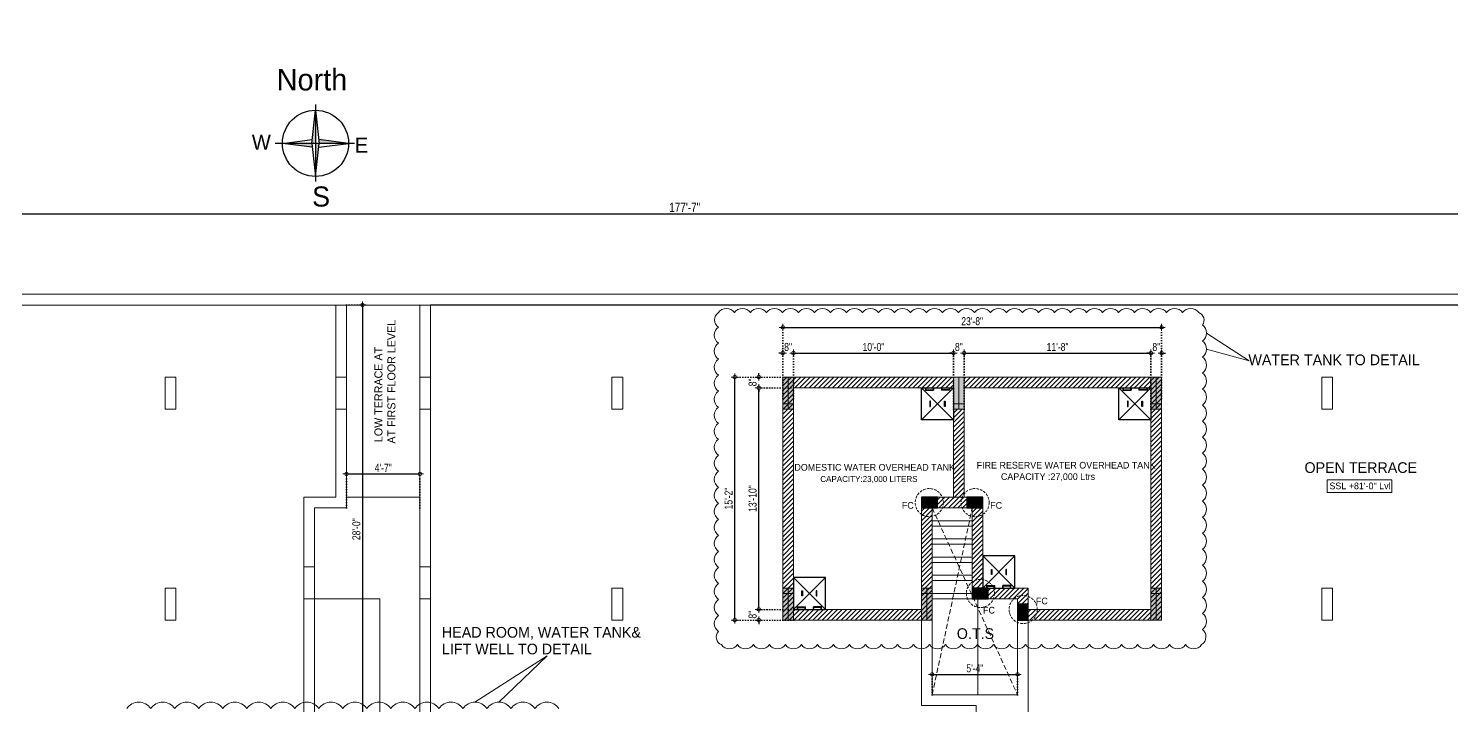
# Model space of a CAD drawing. Header units: inches. Extents: x 13 to 21264, y -72369 to -55.
# Drawn here: x 9840 to 10907, y -71646 to -71139 of the extents above; entities that cross this region are included whole.
import ezdxf

# ---------------------------------------------------------------- set-up
doc = ezdxf.new("R2010")
doc.units = ezdxf.units.IN
doc.header["$LTSCALE"] = 15
doc.header["$MEASUREMENT"] = 0
doc.header["$PDMODE"] = 34
doc.linetypes.add('DOT2', pattern=[0.125, 0, -0.125])
doc.linetypes.add('HIDDEN', pattern=[0.375, 0.25, -0.125])
doc.layers.get('0').update_dxf_attribs({"linetype": 'CONTINUOUS', "lineweight": 13})
doc.layers.get('DEFPOINTS').update_dxf_attribs({"linetype": 'CONTINUOUS', "lineweight": 13})
for name, color, linetype in [('1', 8, 'CONTINUOUS'), ('2', 36, 'CONTINUOUS'), ('3', 30, 'CONTINUOUS'), ('A--ANOTTBLK', 13, 'CONTINUOUS'), ('JAGAN', 81, 'CONTINUOUS'), ('TITLE', 30, 'CONTINUOUS')]:
    doc.layers.add(name, color=color, linetype=linetype)
for name, color, linetype, lineweight in [('AR-COL-TYP', 2, 'CONTINUOUS', 13), ('INNER DIM', 30, 'CONTINUOUS', 13), ('parapet wall', 4, 'CONTINUOUS', 13), ('TEXT', 4, 'CONTINUOUS', 13), ('TYPICAL COL ELEVATION', 8, 'CONTINUOUS', 40)]:
    doc.layers.add(name, color=color, linetype=linetype, lineweight=lineweight)
doc.layers.add('AR-WALL HATCH', color=7, linetype='CONTINUOUS', lineweight=9, true_color=0xfa0000)
doc.layers.add('REVISION - 2', color=7, linetype='CONTINUOUS', lineweight=13, true_color=0x1a6600)
doc.layers.add('FC COLUMN', color=7, linetype='CONTINUOUS', true_color=0xeb0000)
doc.layers.add('LEVLE TEXT', color=7, linetype='CONTINUOUS', true_color=0x0066cc)
doc.styles.add('rob', font='')
doc.styles.add('ROMANTICITALIC', font='romi____.pfb')
doc.styles.add('RS', font='', dxfattribs={"width": 0.8})
doc.styles.get('rob').set_extended_font_data('Century Gothic')
doc.styles.get('RS').set_extended_font_data('Century Gothic')
doc.dimstyles.new('SECTION DIM', dxfattribs={"dimscale": 0.6, "dimtxt": 9, "dimasz": 2, "dimexe": 0, "dimexo": 0, "dimgap": 1, "dimtad": 1, "dimzin": 3, "dimdsep": 46, "dimlunit": 4, "dimtxsty": 'RS', "dimblk1": 'CUT', "dimblk2": 'CUT', "dimsah": 1, "dimcen": 0, "dimclrd": 251, "dimclre": 21, "dimclrt": 4, "dimadec": 0, "dimazin": 0, "dimtfac": 1, "dimtix": 1, "dimtofl": 0, "dimtmove": 2, "dimatfit": 3, "dimfxl": 0, "dimtolj": 1, "dimtzin": 3, "dimarcsym": 0})
pattern_1 = [(45, (-12204.1135, -67082.0364), (-1.76776695, 1.76776695), [])]

# ---------------------------------------------------------------- blocks, each defined once
blk = doc.blocks.new('CUT')
at = {"layer": 'INNER DIM', "color": 8}
blk.add_line((-1.8, 0), (1.8, 0), dxfattribs=at)
at = {"layer": 'INNER DIM', "color": 9}
blk.add_line((0, 1.8), (0, -1.8), dxfattribs=at)
blk.add_circle((0, 0), 0.9, dxfattribs=at)
blk = doc.blocks.new('*D687')
at = {"layer": 'DEFPOINTS', "color": 0, "transparency": 16777216}
for p in [(10078.5, -71345.6, 0), (10078.5, -71681.6, 0), (10090.5, -71681.6)]:
    blk.add_point(p, dxfattribs=at)
at = {"layer": 'INNER DIM', "color": 21, "linetype": 'DOT2', "lineweight": -2, "transparency": 16777216}
for p, q in [((10078.5, -71345.6), (10090.5, -71345.6)), ((10078.5, -71681.6), (10090.5, -71681.6))]:
    blk.add_line(p, q, dxfattribs=at)
at = {"layer": 'INNER DIM', "color": 251, "lineweight": -2, "transparency": 16777216}
blk.add_line((10090.5, -71347.1), (10090.5, -71680.1), dxfattribs=at)
at = {"layer": 'INNER DIM', "color": 251, "lineweight": -2, "transparency": 16777216, "xscale": 1.5, "yscale": 1.5, "zscale": 1.5}
for p, rotation in [((10090.5, -71345.6), 90), ((10090.5, -71681.6), 270)]:
    blk.add_blockref('CUT', p, dxfattribs=dict(at, rotation=rotation))
at = {"layer": 'INNER DIM', "color": 7, "lineweight": 0, "transparency": 16777216, "insert": (10085.9, -71513.6), "char_height": 6, "attachment_point": 5, "rotation": 90, "style": 'RS'}
blk.add_mtext('\\A1;28\'-0"', dxfattribs=at)
blk = doc.blocks.new('*D610')
at = {"layer": 'DEFPOINTS', "color": 0, "transparency": 16777216}
for p in [(10581.5, -71622.3), (10517.5, -71637.6, 0), (10581.5, -71637.6, 0)]:
    blk.add_point(p, dxfattribs=at)
at = {"layer": 'INNER DIM', "color": 21, "linetype": 'DOT2', "lineweight": -2, "transparency": 16777216}
for p, q in [((10517.5, -71637.6), (10517.5, -71622.3)), ((10581.5, -71637.6), (10581.5, -71622.3))]:
    blk.add_line(p, q, dxfattribs=at)
at = {"layer": 'INNER DIM', "color": 251, "lineweight": -2, "transparency": 16777216}
blk.add_line((10519, -71622.3), (10580, -71622.3), dxfattribs=at)
at = {"layer": 'INNER DIM', "color": 251, "lineweight": -2, "transparency": 16777216, "xscale": 1.5, "yscale": 1.5, "zscale": 1.5, "rotation": 180}
blk.add_blockref('CUT', (10517.5, -71622.3), dxfattribs=at)
at = {"layer": 'INNER DIM', "color": 251, "lineweight": -2, "transparency": 16777216, "xscale": 1.5, "yscale": 1.5, "zscale": 1.5}
blk.add_blockref('CUT', (10581.5, -71622.3), dxfattribs=at)
at = {"layer": 'INNER DIM', "color": 7, "lineweight": 0, "transparency": 16777216, "insert": (10549.5, -71617.8), "char_height": 6, "attachment_point": 5, "style": 'RS'}
blk.add_mtext('\\A1;5\'-4"', dxfattribs=at)
blk = doc.blocks.new('*D627')
at = {"layer": 'DEFPOINTS', "color": 0, "transparency": 16777216}
for p in [(10133.5, -71472.2), (10078.5, -71497.6, 0), (10133.5, -71497.6, 0)]:
    blk.add_point(p, dxfattribs=at)
at = {"layer": 'INNER DIM', "color": 21, "linetype": 'DOT2', "lineweight": -2, "transparency": 16777216}
for p, q in [((10078.5, -71497.6), (10078.5, -71472.2)), ((10133.5, -71497.6), (10133.5, -71472.2))]:
    blk.add_line(p, q, dxfattribs=at)
at = {"layer": 'INNER DIM', "color": 251, "lineweight": -2, "transparency": 16777216}
blk.add_line((10080, -71472.2), (10132, -71472.2), dxfattribs=at)
at = {"layer": 'INNER DIM', "color": 251, "lineweight": -2, "transparency": 16777216, "xscale": 1.5, "yscale": 1.5, "zscale": 1.5, "rotation": 180}
blk.add_blockref('CUT', (10078.5, -71472.2), dxfattribs=at)
at = {"layer": 'INNER DIM', "color": 251, "lineweight": -2, "transparency": 16777216, "xscale": 1.5, "yscale": 1.5, "zscale": 1.5}
blk.add_blockref('CUT', (10133.5, -71472.2), dxfattribs=at)
at = {"layer": 'INNER DIM', "color": 7, "lineweight": 0, "transparency": 16777216, "insert": (10106, -71467.6), "char_height": 6, "attachment_point": 5, "style": 'RS'}
blk.add_mtext('\\A1;4\'-7"', dxfattribs=at)
blk = doc.blocks.new('*D629')
at = {"layer": 'DEFPOINTS', "color": 0, "transparency": 16777216}
for p in [(9266.5, -71277.6), (11397.5, -71337.6, 0), (9266.5, -71345.6, 0)]:
    blk.add_point(p, dxfattribs=at)
at = {"layer": 'INNER DIM', "color": 8, "linetype": 'DOT2', "lineweight": -2, "transparency": 16777216}
for p, q in [((9266.5, -71345.6), (9266.5, -71277.6)), ((11397.5, -71337.6), (11397.5, -71277.6))]:
    blk.add_line(p, q, dxfattribs=at)
at = {"layer": 'INNER DIM', "color": 251, "lineweight": -2, "transparency": 16777216}
blk.add_line((11396, -71277.6), (9268, -71277.6), dxfattribs=at)
at = {"layer": 'INNER DIM', "color": 251, "lineweight": -2, "transparency": 16777216, "xscale": 1.5, "yscale": 1.5, "zscale": 1.5, "rotation": 180}
blk.add_blockref('CUT', (9266.5, -71277.6), dxfattribs=at)
at = {"layer": 'INNER DIM', "color": 251, "lineweight": -2, "transparency": 16777216, "xscale": 1.5, "yscale": 1.5, "zscale": 1.5}
blk.add_blockref('CUT', (11397.5, -71277.6), dxfattribs=at)
at = {"layer": 'INNER DIM', "color": 7, "lineweight": 0, "transparency": 16777216, "insert": (10332, -71272.5), "char_height": 7, "attachment_point": 5, "style": 'RS'}
blk.add_mtext('\\A1;177\'-7"', dxfattribs=at)
blk = doc.blocks.new('ty col')
at = {"layer": 'AR-COL-TYP'}
h = blk.add_hatch(color=250, dxfattribs=at)
h.dxf.hatch_style = 1
h.paths.add_polyline_path([(-4, -20), (4, -20), (4, 4), (-4, 4)])
at = {"layer": 'AR-COL-TYP', "color": 5}
for p, q in [((0, 4, 0), (0, -20, 0)), ((-4, -16, 0), (4, -16, 0))]:
    blk.add_line(p, q, dxfattribs=at)
at = {"layer": 'AR-COL-TYP', "elevation": 0}
blk.add_lwpolyline([(-4, -20), (4, -20), (4, 4), (-4, 4)], close=True, dxfattribs=at)
blk = doc.blocks.new('A$C0E667C13')
at = {"layer": 'FC COLUMN'}
h = blk.add_hatch(color=256, dxfattribs=at)
h.dxf.hatch_style = 1
h.paths.add_polyline_path([(0, 0), (8, 0), (8, 12), (0, 12)])
at = {"layer": 'FC COLUMN', "color": 8, "elevation": 0}
blk.add_lwpolyline([(0, 0), (8, 0), (8, 12), (0, 12)], close=True, dxfattribs=at)
blk = doc.blocks.new('A$C4099118D')
at = {"color": 8}
for points in [[(600, 600), (0, 0)], [(600, 0), (0, 600)]]:
    blk.add_lwpolyline(points, dxfattribs=at)
at = {"layer": '2'}
blk.add_lwpolyline([(0, 600), (600, 600), (600, 0), (0, 0), (0, 600)], dxfattribs=at)
at = {"layer": 'JAGAN', "color": 8}
for p, q in [((73, 600), (73, 555)), ((82, 600), (82, 564)), ((218, 600), (218, 564)), ((227, 600), (227, 555)), ((373, 600), (373, 555)), ((382, 600), (382, 564)), ((518, 600), (518, 564)), ((527, 600), (527, 555))]:
    blk.add_line(p, q, dxfattribs=at)
at = {"layer": 'JAGAN', "color": 8, "ltscale": 900}
for p, q in [((73, 555), (227, 555)), ((82, 564), (218, 564)), ((527, 555), (373, 555)), ((518, 564), (382, 564))]:
    blk.add_line(p, q, dxfattribs=at)
at = {"layer": 'JAGAN', "color": 8}
for points in [[(171, 251), (171, 349), (159, 349), (159, 251)], [(429, 251), (429, 349), (441, 349), (441, 251)]]:
    blk.add_lwpolyline(points, close=True, dxfattribs=at)
blk = doc.blocks.new('*D585')
at = {"layer": 'DEFPOINTS', "color": 0, "transparency": 16777216}
for p in [(10387.5, -71407.6), (10405.5, -71407.6, 0), (10405.5, -71573.6, 0)]:
    blk.add_point(p, dxfattribs=at)
at = {"layer": 'INNER DIM', "color": 21, "linetype": 'DOT2', "lineweight": -2, "transparency": 16777216}
for p, q in [((10405.5, -71407.6), (10387.5, -71407.6)), ((10405.5, -71573.6), (10387.5, -71573.6))]:
    blk.add_line(p, q, dxfattribs=at)
at = {"layer": 'INNER DIM', "color": 251, "lineweight": -2, "transparency": 16777216}
blk.add_line((10387.5, -71572.1), (10387.5, -71409.1), dxfattribs=at)
at = {"layer": 'INNER DIM', "color": 251, "lineweight": -2, "transparency": 16777216, "xscale": 1.5, "yscale": 1.5, "zscale": 1.5}
for p, rotation in [((10387.5, -71407.6), 90), ((10387.5, -71573.6), 270)]:
    blk.add_blockref('CUT', p, dxfattribs=dict(at, rotation=rotation))
at = {"layer": 'INNER DIM', "color": 7, "lineweight": 0, "transparency": 16777216, "insert": (10382.9, -71490.6), "char_height": 6, "attachment_point": 5, "rotation": 90, "style": 'RS'}
blk.add_mtext('\\A1;13\'-10"', dxfattribs=at)
blk = doc.blocks.new('*D586')
at = {"layer": 'DEFPOINTS', "color": 0, "transparency": 16777216}
for p in [(10413.5, -71381.6), (10405.5, -71415.6, 0), (10413.5, -71415.6, 0)]:
    blk.add_point(p, dxfattribs=at)
at = {"layer": 'INNER DIM', "color": 251, "lineweight": -2, "transparency": 16777216}
for p, q in [((10404, -71381.6), (10402.5, -71381.6)), ((10415, -71381.6), (10416.5, -71381.6))]:
    blk.add_line(p, q, dxfattribs=at)
at = {"layer": 'INNER DIM', "color": 21, "linetype": 'DOT2', "lineweight": -2, "transparency": 16777216}
for p, q in [((10405.5, -71415.6), (10405.5, -71381.6)), ((10413.5, -71415.6), (10413.5, -71381.6))]:
    blk.add_line(p, q, dxfattribs=at)
at = {"layer": 'INNER DIM', "color": 251, "lineweight": -2, "transparency": 16777216, "xscale": 1.5, "yscale": 1.5, "zscale": 1.5}
blk.add_blockref('CUT', (10405.5, -71381.6), dxfattribs=at)
at = {"layer": 'INNER DIM', "color": 251, "lineweight": -2, "transparency": 16777216, "xscale": 1.5, "yscale": 1.5, "zscale": 1.5, "rotation": 180}
blk.add_blockref('CUT', (10413.5, -71381.6), dxfattribs=at)
at = {"layer": 'INNER DIM', "color": 7, "lineweight": 0, "transparency": 16777216, "insert": (10409.5, -71377.1), "char_height": 6, "attachment_point": 5, "style": 'RS'}
blk.add_mtext('\\A1;8"', dxfattribs=at)
blk = doc.blocks.new('*D587')
at = {"layer": 'DEFPOINTS', "color": 0, "transparency": 16777216}
for p in [(10533.5, -71381.6), (10413.5, -71415.6, 0), (10533.5, -71423.6, 0)]:
    blk.add_point(p, dxfattribs=at)
at = {"layer": 'INNER DIM', "color": 21, "linetype": 'DOT2', "lineweight": -2, "transparency": 16777216}
for p, q in [((10413.5, -71415.6), (10413.5, -71381.6)), ((10533.5, -71423.6), (10533.5, -71381.6))]:
    blk.add_line(p, q, dxfattribs=at)
at = {"layer": 'INNER DIM', "color": 251, "lineweight": -2, "transparency": 16777216}
blk.add_line((10415, -71381.6), (10532, -71381.6), dxfattribs=at)
at = {"layer": 'INNER DIM', "color": 251, "lineweight": -2, "transparency": 16777216, "xscale": 1.5, "yscale": 1.5, "zscale": 1.5, "rotation": 180}
blk.add_blockref('CUT', (10413.5, -71381.6), dxfattribs=at)
at = {"layer": 'INNER DIM', "color": 251, "lineweight": -2, "transparency": 16777216, "xscale": 1.5, "yscale": 1.5, "zscale": 1.5}
blk.add_blockref('CUT', (10533.5, -71381.6), dxfattribs=at)
at = {"layer": 'INNER DIM', "color": 7, "lineweight": 0, "transparency": 16777216, "insert": (10473.5, -71377.1), "char_height": 6, "attachment_point": 5, "style": 'RS'}
blk.add_mtext('\\A1;10\'-0"', dxfattribs=at)
blk = doc.blocks.new('*D588')
at = {"layer": 'DEFPOINTS', "color": 0, "transparency": 16777216}
for p in [(10681.5, -71381.6), (10541.5, -71423.6, 0), (10681.5, -71423.6, 0)]:
    blk.add_point(p, dxfattribs=at)
at = {"layer": 'INNER DIM', "color": 21, "linetype": 'DOT2', "lineweight": -2, "transparency": 16777216}
for p, q in [((10541.5, -71423.6), (10541.5, -71381.6)), ((10681.5, -71423.6), (10681.5, -71381.6))]:
    blk.add_line(p, q, dxfattribs=at)
at = {"layer": 'INNER DIM', "color": 251, "lineweight": -2, "transparency": 16777216}
blk.add_line((10543, -71381.6), (10680, -71381.6), dxfattribs=at)
at = {"layer": 'INNER DIM', "color": 251, "lineweight": -2, "transparency": 16777216, "xscale": 1.5, "yscale": 1.5, "zscale": 1.5, "rotation": 180}
blk.add_blockref('CUT', (10541.5, -71381.6), dxfattribs=at)
at = {"layer": 'INNER DIM', "color": 251, "lineweight": -2, "transparency": 16777216, "xscale": 1.5, "yscale": 1.5, "zscale": 1.5}
blk.add_blockref('CUT', (10681.5, -71381.6), dxfattribs=at)
at = {"layer": 'INNER DIM', "color": 7, "lineweight": 0, "transparency": 16777216, "insert": (10611.5, -71377.1), "char_height": 6, "attachment_point": 5, "style": 'RS'}
blk.add_mtext('\\A1;11\'-8"', dxfattribs=at)
blk = doc.blocks.new('*D589')
at = {"layer": 'DEFPOINTS', "color": 0, "transparency": 16777216}
for p in [(10689.5, -71362.4), (10405.5, -71415.6, 0), (10689.5, -71415.6, 0)]:
    blk.add_point(p, dxfattribs=at)
at = {"layer": 'INNER DIM', "color": 21, "linetype": 'DOT2', "lineweight": -2, "transparency": 16777216}
for p, q in [((10405.5, -71415.6), (10405.5, -71362.4)), ((10689.5, -71415.6), (10689.5, -71362.4))]:
    blk.add_line(p, q, dxfattribs=at)
at = {"layer": 'INNER DIM', "color": 251, "lineweight": -2, "transparency": 16777216}
blk.add_line((10407, -71362.4), (10688, -71362.4), dxfattribs=at)
at = {"layer": 'INNER DIM', "color": 251, "lineweight": -2, "transparency": 16777216, "xscale": 1.5, "yscale": 1.5, "zscale": 1.5, "rotation": 180}
blk.add_blockref('CUT', (10405.5, -71362.4), dxfattribs=at)
at = {"layer": 'INNER DIM', "color": 251, "lineweight": -2, "transparency": 16777216, "xscale": 1.5, "yscale": 1.5, "zscale": 1.5}
blk.add_blockref('CUT', (10689.5, -71362.4), dxfattribs=at)
at = {"layer": 'INNER DIM', "color": 7, "lineweight": 0, "transparency": 16777216, "insert": (10547.5, -71357.8), "char_height": 6, "attachment_point": 5, "style": 'RS'}
blk.add_mtext('\\A1;23\'-8"', dxfattribs=at)
blk = doc.blocks.new('*D591')
at = {"layer": 'DEFPOINTS', "color": 0, "transparency": 16777216}
for p in [(10541.5, -71381.6), (10533.5, -71399.6, 0), (10541.5, -71399.6, 0)]:
    blk.add_point(p, dxfattribs=at)
at = {"layer": 'INNER DIM', "color": 251, "lineweight": -2, "transparency": 16777216}
for p, q in [((10532, -71381.6), (10530.5, -71381.6)), ((10543, -71381.6), (10544.5, -71381.6))]:
    blk.add_line(p, q, dxfattribs=at)
at = {"layer": 'INNER DIM', "color": 21, "linetype": 'DOT2', "lineweight": -2, "transparency": 16777216}
for p, q in [((10533.5, -71399.6), (10533.5, -71381.6)), ((10541.5, -71399.6), (10541.5, -71381.6))]:
    blk.add_line(p, q, dxfattribs=at)
at = {"layer": 'INNER DIM', "color": 251, "lineweight": -2, "transparency": 16777216, "xscale": 1.5, "yscale": 1.5, "zscale": 1.5}
for p, rotation in [((10533.5, -71381.6), 359.9841057118682), ((10541.5, -71381.6), 179.9841057118682)]:
    blk.add_blockref('CUT', p, dxfattribs=dict(at, rotation=rotation))
at = {"layer": 'INNER DIM', "color": 7, "lineweight": 0, "transparency": 16777216, "insert": (10537.5, -71377.1), "char_height": 6, "attachment_point": 5, "rotation": 359.9841, "style": 'RS'}
blk.add_mtext('\\A1;8"', dxfattribs=at)
blk = doc.blocks.new('*D592')
at = {"layer": 'DEFPOINTS', "color": 0, "transparency": 16777216}
for p in [(10689.5, -71381.6), (10681.5, -71399.6, 0), (10689.5, -71399.6, 0)]:
    blk.add_point(p, dxfattribs=at)
at = {"layer": 'INNER DIM', "color": 251, "lineweight": -2, "transparency": 16777216}
for p, q in [((10680, -71381.6), (10678.5, -71381.6)), ((10691, -71381.6), (10692.5, -71381.6))]:
    blk.add_line(p, q, dxfattribs=at)
at = {"layer": 'INNER DIM', "color": 21, "linetype": 'DOT2', "lineweight": -2, "transparency": 16777216}
for p, q in [((10681.5, -71399.6), (10681.5, -71381.6)), ((10689.5, -71399.6), (10689.5, -71381.6))]:
    blk.add_line(p, q, dxfattribs=at)
at = {"layer": 'INNER DIM', "color": 251, "lineweight": -2, "transparency": 16777216, "xscale": 1.5, "yscale": 1.5, "zscale": 1.5}
for p, rotation in [((10681.5, -71381.6), 359.9841057118682), ((10689.5, -71381.6), 179.9841057118682)]:
    blk.add_blockref('CUT', p, dxfattribs=dict(at, rotation=rotation))
at = {"layer": 'INNER DIM', "color": 7, "lineweight": 0, "transparency": 16777216, "insert": (10685.5, -71377.1), "char_height": 6, "attachment_point": 5, "rotation": 359.9841, "style": 'RS'}
blk.add_mtext('\\A1;8"', dxfattribs=at)
blk = doc.blocks.new('*D593')
at = {"layer": 'DEFPOINTS', "color": 0, "transparency": 16777216}
for p in [(10387.5, -71399.6), (10413.5, -71399.6, 0), (10413.5, -71407.6, 0)]:
    blk.add_point(p, dxfattribs=at)
at = {"layer": 'INNER DIM', "color": 251, "lineweight": -2, "transparency": 16777216}
for p, q in [((10387.5, -71398.1), (10387.5, -71396.6)), ((10387.5, -71409.1), (10387.5, -71410.6))]:
    blk.add_line(p, q, dxfattribs=at)
at = {"layer": 'INNER DIM', "color": 21, "linetype": 'DOT2', "lineweight": -2, "transparency": 16777216}
for p, q in [((10413.5, -71399.6), (10387.5, -71399.6)), ((10413.5, -71407.6), (10387.5, -71407.6))]:
    blk.add_line(p, q, dxfattribs=at)
at = {"layer": 'INNER DIM', "color": 251, "lineweight": -2, "transparency": 16777216, "xscale": 1.5, "yscale": 1.5, "zscale": 1.5}
for p, rotation in [((10387.5, -71399.6), 270), ((10387.5, -71407.6), 90)]:
    blk.add_blockref('CUT', p, dxfattribs=dict(at, rotation=rotation))
at = {"layer": 'INNER DIM', "color": 7, "lineweight": 0, "transparency": 16777216, "insert": (10382.9, -71403.6), "char_height": 6, "attachment_point": 5, "rotation": 90, "style": 'RS'}
blk.add_mtext('\\A1;8"', dxfattribs=at)
blk = doc.blocks.new('*D594')
at = {"layer": 'DEFPOINTS', "color": 0, "transparency": 16777216}
for p in [(10387.5, -71573.6), (10413.5, -71573.6, 0), (10413.5, -71581.6, 0)]:
    blk.add_point(p, dxfattribs=at)
at = {"layer": 'INNER DIM', "color": 251, "lineweight": -2, "transparency": 16777216}
for p, q in [((10387.5, -71572.1), (10387.5, -71570.6)), ((10387.5, -71583.1), (10387.5, -71584.6))]:
    blk.add_line(p, q, dxfattribs=at)
at = {"layer": 'INNER DIM', "color": 21, "linetype": 'DOT2', "lineweight": -2, "transparency": 16777216}
for p, q in [((10413.5, -71573.6), (10387.5, -71573.6)), ((10413.5, -71581.6), (10387.5, -71581.6))]:
    blk.add_line(p, q, dxfattribs=at)
at = {"layer": 'INNER DIM', "color": 251, "lineweight": -2, "transparency": 16777216, "xscale": 1.5, "yscale": 1.5, "zscale": 1.5}
for p, rotation in [((10387.5, -71573.6), 270), ((10387.5, -71581.6), 90)]:
    blk.add_blockref('CUT', p, dxfattribs=dict(at, rotation=rotation))
at = {"layer": 'INNER DIM', "color": 7, "lineweight": 0, "transparency": 16777216, "insert": (10382.9, -71577.6), "char_height": 6, "attachment_point": 5, "rotation": 90, "style": 'RS'}
blk.add_mtext('\\A1;8"', dxfattribs=at)
blk = doc.blocks.new('*D595')
at = {"layer": 'DEFPOINTS', "color": 0, "transparency": 16777216}
for p in [(10369.5, -71399.6), (10387.5, -71399.6, 0), (10387.5, -71581.6, 0)]:
    blk.add_point(p, dxfattribs=at)
at = {"layer": 'INNER DIM', "color": 21, "linetype": 'DOT2', "lineweight": -2, "transparency": 16777216}
for p, q in [((10387.5, -71399.6), (10369.5, -71399.6)), ((10387.5, -71581.6), (10369.5, -71581.6))]:
    blk.add_line(p, q, dxfattribs=at)
at = {"layer": 'INNER DIM', "color": 251, "lineweight": -2, "transparency": 16777216}
blk.add_line((10369.5, -71580.1), (10369.5, -71401.1), dxfattribs=at)
at = {"layer": 'INNER DIM', "color": 251, "lineweight": -2, "transparency": 16777216, "xscale": 1.5, "yscale": 1.5, "zscale": 1.5}
for p, rotation in [((10369.5, -71399.6), 90), ((10369.5, -71581.6), 270)]:
    blk.add_blockref('CUT', p, dxfattribs=dict(at, rotation=rotation))
at = {"layer": 'INNER DIM', "color": 7, "lineweight": 0, "transparency": 16777216, "insert": (10364.9, -71490.6), "char_height": 6, "attachment_point": 5, "rotation": 90, "style": 'RS'}
blk.add_mtext('\\A1;15\'-2"', dxfattribs=at)
blk = doc.blocks.new('A$C58F178E6')
at = {"layer": 'TITLE'}
for p, q in [((13.2, 23.92), (15.54, 7.22)), ((13.38, 22.68), (15.2, 15.61)), ((13.56, 15.38), (13.38, 22.68)), ((22.86, 16.68), (5.64, 14.27)), ((7.19, 14.49), (13.54, 16.22)), ((21.57, 16.5), (14.99, 16.43)), ((15.22, 14.77), (21.57, 16.5)), ((13.78, 14.56), (7.19, 14.49)), ((13.56, 15.38), (15.39, 8.31)), ((15.39, 8.31), (15.2, 15.61))]:
    blk.add_line(p, q, dxfattribs=at)
blk.add_circle((14.38, 15.5), 7.26, dxfattribs=at)
for points in [[(13.56, 15.38), (13.38, 22.68), (14.38, 15.5)], [(15.2, 15.61), (14.99, 16.43), (21.57, 16.5)], [(13.78, 14.56), (7.19, 14.49), (13.56, 15.38)], [(15.39, 8.31), (14.38, 15.5), (15.2, 15.61)]]:
    blk.add_solid(points, dxfattribs=at)
at = {"layer": 'TITLE', "color": 1, "style": 'ROMANTICITALIC'}
blk.add_text('North', height=4.733, rotation=7.9564, dxfattribs=at).set_placement((4.35, 25.81))
at = {"layer": 'TITLE', "style": 'ROMANTICITALIC'}
for s, height, p in [('W', 3.31, (0.73, 12.19)), ('E', 3.31, (23.18, 14.65)), ('S', 4.42, (15.57, 1.66))]:
    blk.add_text(s, height=height, rotation=7.9564, dxfattribs=at).set_placement(p)

msp = doc.modelspace()

# ---------------------------------------------------------------- hatches: boundary and pattern name
at = {"layer": 'AR-WALL HATCH', "lineweight": 0, "ltscale": 3}
h = msp.add_hatch(dxfattribs=at)
h.set_pattern_fill('ANSI31', color=250, scale=20)
h.set_pattern_definition(pattern_1)
edge = h.paths.add_edge_path(flags=16)
edge.add_line((10533.505, -71407.635), (10413.505, -71407.637))
edge.add_line((10413.505, -71407.637), (10413.505, -71573.637))
edge.add_line((10413.505, -71573.637), (10509.5, -71573.637))
edge.add_line((10509.5, -71573.637), (10509.501, -71489.637))
edge.add_line((10509.501, -71489.637), (10533.505, -71489.634))
edge.add_line((10533.505, -71489.634), (10533.505, -71407.635))
h.paths.add_polyline_path([(10541.5, -71399.636), (10541.5, -71423.633), (10533.505, -71423.633), (10533.505, -71399.636), (10405.502, -71399.634), (10405.502, -71581.64), (10517.502, -71581.64), (10517.504, -71497.639), (10541.508, -71497.636), (10541.503, -71399.636)])
h.paths.add_polyline_path([(10509.501, -71489.637), (10521.5, -71489.637), (10521.5, -71497.635), (10509.501, -71497.635)])
h = msp.add_hatch(dxfattribs=at)
h.set_pattern_fill('ANSI31', color=250, scale=20)
h.set_pattern_definition(pattern_1)
h.paths.add_polyline_path([(10681.5, -71573.631), (10589.501, -71573.631), (10589.501, -71557.635), (10555.5, -71557.627), (10555.501, -71489.635), (10541.503, -71489.634), (10541.503, -71407.64), (10681.497, -71407.64)], flags=16)
h.paths.add_polyline_path([(10555.501, -71489.635), (10555.501, -71497.635), (10543.501, -71497.635), (10543.501, -71489.635)])
h.paths.add_polyline_path([(10559.5, -71557.635), (10559.5, -71565.631), (10581.498, -71565.636), (10581.498, -71581.634), (10689.503, -71581.634), (10689.5, -71399.636), (10541.5, -71399.636), (10541.5, -71423.633), (10533.505, -71423.633), (10533.505, -71399.636), (10533.5, -71399.636), (10533.5, -71497.636), (10547.498, -71497.637), (10547.496, -71565.628), (10547.5, -71565.628), (10547.5, -71557.635)])

# ---------------------------------------------------------------- linework, layer by layer
at = {"color": 1, "lineweight": 0, "ltscale": 3}
msp.add_lwpolyline([(9275.078, -72094.491), (9275.078, -71345.76), (11396.382, -71345.76), (11396.382, -71008.659), (11139.099, -71008.659), (11139.099, -70939.717), (10986.584, -70939.717), (10986.584, -70580.336), (11804.834, -70580.336), (11804.834, -70936.992), (11605.288, -70936.992), (11605.288, -71006.061), (11605.288, -71340.974), (11635.113, -71340.974), (11635.113, -71313.444), (11820.52, -71313.444), (11820.52, -72103.233), (9274.727, -72103.233), (9274.727, -72093.122), (9274.727, -72090.418), (9275.097, -72090.418)], dxfattribs=at)
at = {"color": 3, "lineweight": 0, "elevation": -0.009}
msp.add_lwpolyline([(10681.497, -71399.636), (10681.497, -71399.634)], dxfattribs=at)
at = {"layer": '1', "color": 250, "lineweight": 0, "ltscale": 3}
for p, q in [((10517.63, -71507.237, -0.019), (10547.626, -71507.237, -0.019)), ((10517.63, -71511.237, -0.019), (10547.626, -71511.237, -0.019)), ((10517.63, -71520.837, -0.019), (10547.626, -71520.837, -0.019)), ((10517.63, -71524.837, -0.019), (10547.626, -71524.837, -0.019)), ((10517.63, -71534.437, -0.019), (10547.626, -71534.437, -0.019)), ((10517.63, -71538.437, -0.019), (10547.626, -71538.437, -0.019)), ((10517.63, -71548.037, -0.019), (10547.626, -71548.037, -0.019)), ((10517.63, -71552.037, -0.019), (10547.626, -71552.037, -0.019)), ((10517.629, -71561.638, -0.001), (10547.626, -71561.637, -0.019)), ((10517.63, -71565.64, -0.017), (10547.626, -71565.637, -0.019))]:
    msp.add_line(p, q, dxfattribs=at)
at = {"layer": '1', "lineweight": 0}
msp.add_line((10103.504, -71565.636, -0.013), (10103.505, -71681.638, -0.013), dxfattribs=at)
at = {"layer": '1', "lineweight": 0, "elevation": -0.017}
for points in [[(10078.498, -71489.635), (10133.501, -71489.634)], [(10054.502, -71565.636), (10103.504, -71565.636)]]:
    msp.add_lwpolyline(points, dxfattribs=at)
at = {"layer": '1', "linetype": 'HIDDEN', "lineweight": 0, "elevation": -0.025}
for points in [[(10517.501, -71637.633), (10547.501, -71497.635)], [(10517.501, -71497.636), (10581.501, -71637.634)]]:
    msp.add_lwpolyline(points, dxfattribs=at)
at = {"layer": '1', "lineweight": 0, "ltscale": 3, "elevation": -0.017}
msp.add_lwpolyline([(10551.629, -71565.637), (10551.629, -71637.635)], dxfattribs=at)
at = {"layer": '3', "lineweight": 0, "ltscale": 3}
for p, q in [((10405.506, -71399.636, -0.017), (10405.5, -71557.634, -0.009)), ((10541.503, -71399.636, -0.017), (10405.506, -71399.636, -0.017)), ((10541.503, -71489.635, -0.017), (10541.503, -71399.636, -0.017)), ((10413.505, -71573.637, -0.017), (10413.505, -71407.636, -0.017)), ((10555.5, -71489.634, -0.017), (10509.5, -71489.634, -0.017)), ((10509.5, -71489.634, -0.017), (10509.501, -71573.635, -0.017)), ((10555.5, -71565.637, -0.017), (10555.5, -71489.634, -0.017)), ((10413.505, -71581.635, -0.017), (10517.498, -71581.635, -0.017))]:
    msp.add_line(p, q, dxfattribs=at)
for points, elevation in [([(10541.503, -71399.636), (10689.5, -71399.636)], -0.017), ([(10689.5, -71581.634), (10689.5, -71399.634)], -0.009), ([(10413.505, -71573.637), (10509.5, -71573.637), (10509.499, -71489.634), (10533.505, -71489.634), (10533.505, -71407.635), (10413.505, -71407.635), (10413.507, -71573.637)], -0.017), ([(10541.503, -71407.64), (10681.5, -71407.64)], -0.017), ([(10681.497, -71573.631), (10681.497, -71407.64)], -0.009), ([(10533.505, -71489.635), (10533.505, -71423.633)], -0.002), ([(10541.503, -71489.634), (10541.503, -71423.633)], 0.006), ([(10509.501, -71581.635), (10509.501, -71489.637), (10555.501, -71489.635), (10555.498, -71557.635), (10589.501, -71557.635), (10589.501, -71581.634)], -0.025), ([(10517.5, -71557.634), (10517.501, -71497.636)], -0.281), ([(10543.501, -71497.636), (10521.5, -71497.635)], -0.025), ([(10547.5, -71557.635), (10547.501, -71497.635)], -0.011), ([(10581.495, -71569.634), (10581.497, -71565.635), (10547.626, -71565.637)], -0.281), ([(10589.495, -71569.634), (10589.501, -71557.635), (10559.505, -71557.636)], -0.281), ([(10589.501, -71573.631), (10681.5, -71573.631)], -0.025), ([(10589.501, -71581.634), (10689.5, -71581.634)], -0.025)]:
    msp.add_lwpolyline(points, dxfattribs=dict(at, elevation=elevation))
at = {"layer": 'FC COLUMN', "linetype": 'HIDDEN', "lineweight": 0, "ltscale": 0.5}
for centre in [(10515.356, -71493.69), (10549.673, -71493.69), (10553.672, -71561.69, 0.014), (10585.667, -71573.69, -0.256)]:
    msp.add_circle(centre, 10.54, dxfattribs=at)
at = {"layer": 'LEVLE TEXT', "lineweight": 0, "elevation": -0.022}
msp.add_lwpolyline([(10813.672, -71476.683), (10862.146, -71476.683), (10862.146, -71486.082), (10813.672, -71486.082)], close=True, dxfattribs=at)
at = {"layer": 'parapet wall', "lineweight": 0, "ltscale": 3}
for points, elevation in [([(11397.486, -71265.634), (11397.486, -71337.634), (11282.501, -71337.634), (9141.589, -71337.634)], -0.017), ([(11346.501, -71345.638), (11282.501, -71345.634), (10141.501, -71345.634), (10141.501, -71489.635), (10141.501, -71689.636), (10046.498, -71689.636), (10046.498, -71489.635), (10070.498, -71489.635), (10070.499, -71345.635), (9274.501, -71345.635), (9274.501, -71689.632), (9179.501, -71689.632), (9179.501, -71489.648), (9203.501, -71489.648), (9203.501, -71345.632), (9141.589, -71345.632)], -0.017), ([(10133.501, -71345.634), (10133.501, -71489.635), (10133.501, -71681.636), (10054.498, -71681.636), (10054.498, -71497.635), (10078.498, -71497.635), (10078.499, -71345.635), (10133.501, -71345.634)], -0.017), ([(10517.501, -71497.636), (10547.501, -71497.635), (10547.497, -71565.635), (10581.501, -71565.635), (10581.501, -71637.634), (10517.501, -71637.633), (10517.501, -71497.636)], -0.025), ([(10509.501, -71581.635), (10509.501, -71645.633)], -0.025), ([(10550.505, -71645.635), (10550.505, -71689.636), (10589.501, -71689.635), (10589.501, -71581.634)], -0.017), ([(10581.501, -71637.633), (10546.5, -71637.633), (10546.5, -71637.634)], -0.017), ([(10550.505, -71645.635), (10509.501, -71645.633)], -0.025)]:
    msp.add_lwpolyline(points, dxfattribs=dict(at, elevation=elevation))
at = {"layer": 'REVISION - 2', "color": 222, "lineweight": 0, "ltscale": 3, "true_color": 0xb8008a}
msp.add_lwpolyline([(10357.26, -71351.37, -0.52056705), (10369.26, -71351.37, -0.52056705), (10381.26, -71351.37, -0.52056705), (10393.26, -71351.37, -0.52056705), (10405.26, -71351.37, -0.52056705), (10417.26, -71351.37, -0.52056705), (10429.26, -71351.37, -0.52056705), (10441.26, -71351.37, -0.52056705), (10453.26, -71351.37, -0.52056705), (10465.26, -71351.37, -0.52056705), (10477.26, -71351.37, -0.52056705), (10489.26, -71351.37, -0.52056705), (10501.26, -71351.37, -0.52056705), (10513.26, -71351.37, -0.52056705), (10525.26, -71351.37, -0.52056705), (10537.26, -71351.37, -0.52056705), (10549.26, -71351.37, -0.52056705), (10561.26, -71351.37, -0.52056705), (10573.26, -71351.37, -0.52056705), (10585.26, -71351.37, -0.52056705), (10597.26, -71351.37, -0.52056705), (10609.26, -71351.37, -0.52056705), (10621.26, -71351.37, -0.52056705), (10633.26, -71351.37, -0.52056705), (10645.26, -71351.37, -0.52056705), (10657.26, -71351.37, -0.52056705), (10669.26, -71351.37, -0.52056705), (10681.26, -71351.37, -0.52056705), (10693.26, -71351.37, -0.52056705), (10705.26, -71351.37, -0.52056705), (10717.26, -71351.37, -0.52056705), (10720.019, -71360.612, -0.52056705), (10720.02, -71372.612, -0.52056705), (10720.022, -71384.612, -0.52056705), (10720.023, -71396.612, -0.52056705), (10720.025, -71408.612, -0.52056705), (10720.026, -71420.612, -0.52056705), (10720.028, -71432.612, -0.52056705), (10720.029, -71444.612, -0.52056705), (10720.031, -71456.612, -0.52056705), (10720.032, -71468.612, -0.52056705), (10720.034, -71480.612, -0.52056705), (10720.035, -71492.612, -0.52056705), (10720.036, -71504.612, -0.52056705), (10720.038, -71516.612, -0.52056705), (10720.039, -71528.612, -0.52056705), (10720.041, -71540.612, -0.52056705), (10720.042, -71552.612, -0.52056705), (10720.044, -71564.612, -0.52056705), (10720.045, -71576.612, -0.52056705), (10720.047, -71588.612, -0.52056705), (10719.472, -71600.036, -0.52056705), (10707.472, -71600.036, -0.52056705), (10695.472, -71600.036, -0.52056705), (10683.472, -71600.036, -0.52056705), (10671.472, -71600.036, -0.52056705), (10659.472, -71600.036, -0.52056705), (10647.472, -71600.036, -0.52056705), (10635.472, -71600.036, -0.52056705), (10623.472, -71600.036, -0.52056705), (10611.472, -71600.036, -0.52056705), (10599.472, -71600.036, -0.52056705), (10587.472, -71600.036, -0.52056705), (10575.472, -71600.036, -0.52056705), (10563.472, -71600.036, -0.52056705), (10551.472, -71600.036, -0.52056705), (10539.472, -71600.036, -0.52056705), (10527.472, -71600.036, -0.52056705), (10515.472, -71600.036, -0.52056705), (10503.472, -71600.036, -0.52056705), (10491.472, -71600.036, -0.52056705), (10479.472, -71600.036, -0.52056705), (10467.472, -71600.036, -0.52056705), (10455.472, -71600.036, -0.52056705), (10443.472, -71600.036, -0.52056705), (10431.472, -71600.036, -0.52056705), (10419.472, -71600.036, -0.52056705), (10407.472, -71600.036, -0.52056705), (10395.472, -71600.036, -0.52056705), (10383.472, -71600.036, -0.52056705), (10371.472, -71600.036, -0.52056705), (10359.472, -71600.036, -0.52056705), (10357.289, -71590.218, -0.52056705), (10357.287, -71578.218, -0.52056705), (10357.286, -71566.218, -0.52056705), (10357.284, -71554.218, -0.52056705), (10357.283, -71542.218, -0.52056705), (10357.281, -71530.218, -0.52056705), (10357.28, -71518.218, -0.52056705), (10357.278, -71506.218, -0.52056705), (10357.277, -71494.218, -0.52056705), (10357.276, -71482.218, -0.52056705), (10357.274, -71470.218, -0.52056705), (10357.273, -71458.218, -0.52056705), (10357.271, -71446.218, -0.52056705), (10357.27, -71434.218, -0.52056705), (10357.268, -71422.218, -0.52056705), (10357.267, -71410.218, -0.52056705), (10357.265, -71398.218, -0.52056705), (10357.264, -71386.218, -0.52056705), (10357.262, -71374.218, -0.52056705), (10357.261, -71362.218, -0.52056705)], format="xyb", close=True, dxfattribs=at)
msp.add_lwpolyline([(10723.143, -71366.612), (10755.235, -71387.53), (10723.145, -71378.612)], dxfattribs=at)
at = {"layer": 'REVISION - 2', "color": 222, "lineweight": 0, "ltscale": 3, "true_color": 0xb8008a, "elevation": -0.022}
msp.add_lwpolyline([(10174.757, -71643.132), (10228.842, -71608.531), (10192.757, -71643.132)], dxfattribs=at)
msp.add_lwpolyline([(9913.757, -71647.817, -0.52056705), (9931.757, -71647.817, -0.52056705), (9949.757, -71647.817, -0.52056705), (9967.757, -71647.817, -0.52056705), (9985.757, -71647.817, -0.52056705), (10003.757, -71647.817, -0.52056705), (10021.757, -71647.817, -0.52056705), (10039.757, -71647.817, -0.52056705), (10057.757, -71647.817, -0.52056705), (10075.757, -71647.817, -0.52056705), (10093.757, -71647.817, -0.52056705), (10111.757, -71647.817, -0.52056705), (10129.757, -71647.817, -0.52056705), (10147.757, -71647.817, -0.52056705), (10165.757, -71647.817, -0.52056705), (10183.757, -71647.817, -0.52056705), (10201.757, -71647.817, -0.52056705), (10219.757, -71647.817, -0.52056705), (10237.757, -71647.817, -0.52056705)], format="xyb", dxfattribs=at)
at = {"layer": 'TYPICAL COL ELEVATION', "lineweight": 0, "ltscale": 3}
for points, elevation in [([(9942.505, -71399.634), (9950.505, -71399.634), (9950.505, -71423.634), (9942.505, -71423.634)], 0.022), ([(10070.499, -71399.635), (10078.499, -71399.635), (10078.499, -71423.635), (10070.499, -71423.635)], -0.017), ([(10133.501, -71399.634), (10141.501, -71399.634), (10141.501, -71423.634), (10133.501, -71423.634)], -0.017), ([(10277.5, -71399.634), (10285.5, -71399.634), (10285.5, -71423.634), (10277.5, -71423.634)], -0.009), ([(10405.5, -71399.634), (10413.5, -71399.634), (10413.5, -71423.634), (10405.5, -71423.634)], -0.001), ([(10533.5, -71399.634), (10541.5, -71399.634), (10541.5, -71423.634), (10533.5, -71423.634)], -0.009), ([(10681.5, -71399.634), (10689.5, -71399.634), (10689.5, -71423.634), (10681.5, -71423.634)], -0.009), ([(10809.5, -71399.634), (10817.5, -71399.634), (10817.5, -71423.634), (10809.5, -71423.634)], -0.009), ([(10809.5, -71399.634), (10817.5, -71399.634), (10817.5, -71423.634), (10809.5, -71423.634)], -0.009), ([(10046.498, -71541.634), (10054.498, -71541.634), (10054.498, -71565.634), (10046.498, -71565.634)], -0.013), ([(10133.5, -71541.634), (10141.5, -71541.634), (10141.5, -71565.634), (10133.5, -71565.634)], -0.009), ([(9942.505, -71557.634), (9950.505, -71557.634), (9950.505, -71581.634), (9942.505, -71581.634)], 0.022), ([(10277.5, -71557.634), (10285.5, -71557.634), (10285.5, -71581.634), (10277.5, -71581.634)], -0.009), ([(10405.5, -71557.634), (10413.5, -71557.634), (10413.5, -71581.634), (10405.5, -71581.634)], -0.009), ([(10509.5, -71581.634), (10517.5, -71581.634), (10517.5, -71557.634), (10509.5, -71557.634)], -0.277), ([(10681.5, -71557.634), (10689.5, -71557.634), (10689.5, -71581.634), (10681.5, -71581.634)], -0.009), ([(10809.5, -71557.634), (10817.5, -71557.634), (10817.5, -71581.634), (10809.5, -71581.634)], -0.009)]:
    msp.add_lwpolyline(points, close=True, dxfattribs=dict(at, elevation=elevation))

# ---------------------------------------------------------------- block references
at = {"linetype": 'ByBlock', "lineweight": 0, "xscale": 3.415103997756567, "yscale": 3.415103997756567, "zscale": 3.415103997756567, "rotation": 352.0435770081206}
msp.add_blockref('A$C58F178E6', (9999.279, -71270.169, -0.043), dxfattribs=at)
at = {"layer": 'A--ANOTTBLK', "lineweight": 0, "xscale": 0.0399999999990541, "yscale": 0.0399999999990541, "zscale": 0.0399999999990541}
for p in [(10509.505, -71431.635, -0.017), (10657.497, -71431.64, -0.009)]:
    msp.add_blockref('A$C4099118D', p, dxfattribs=at)
at = {"layer": 'A--ANOTTBLK', "lineweight": 0, "xscale": -0.0399999999990541, "yscale": 0.0399999999990541, "zscale": 0.0399999999999636, "rotation": 180}
for p in [(10555.5, -71533.627, -0.017), (10413.507, -71549.637, -0.017)]:
    msp.add_blockref('A$C4099118D', p, dxfattribs=at)
at = {"layer": 'AR-COL-TYP', "lineweight": 0}
for p in [(10409.523, -71403.629, -0.001), (10537.523, -71403.629, -0.009), (10685.523, -71403.629, -0.009)]:
    msp.add_blockref('ty col', p, dxfattribs=at)
at = {"layer": 'AR-COL-TYP', "lineweight": 0, "xscale": -1, "rotation": 180}
for p in [(10409.523, -71577.639, -0.009), (10513.523, -71577.639, -0.281), (10685.523, -71577.639, -0.009)]:
    msp.add_blockref('ty col', p, dxfattribs=at)
at = {"layer": 'FC COLUMN', "lineweight": 0}
for p, rotation in [((10521.5, -71497.635, -0.017), 90), ((10555.501, -71497.635, -0.025), 90), ((10559.5, -71565.635, -0.011), 90), ((10589.495, -71569.634, -0.281), 180)]:
    msp.add_blockref('A$C0E667C13', p, dxfattribs=dict(at, rotation=rotation))

# ---------------------------------------------------------------- texts
at = {"layer": 'FC COLUMN', "linetype": 'HIDDEN', "lineweight": 0, "ltscale": 0.5, "style": 'rob'}
for p in [(10494.794, -71498.261, -0.013), (10561.043, -71498.261, -0.013), (10595.278, -71569.821, -0.013), (10555.645, -71576.723, -0.013)]:
    msp.add_text('FC', height=5, dxfattribs=at).set_placement(p)
at = {"layer": 'LEVLE TEXT', "lineweight": 0, "style": 'rob'}
msp.add_text('SSL +81\'-0" Lvl. ', height=5, dxfattribs=at).set_placement((10815.263, -71483.623, -0.022))
at = {"layer": 'REVISION - 2', "color": 222, "lineweight": 0, "ltscale": 3, "true_color": 0xb8008a, "style": 'rob'}
for s, p in [('WATER TANK TO DETAIL', (10754.555, -71390.707, -0.031)), ('HEAD ROOM, WATER TANK&', (10150.028, -71594.796, -0.031)), ('LIFT WELL TO DETAIL', (10150.028, -71607.302, -0.031))]:
    msp.add_text(s, height=8, rotation=359.999901, dxfattribs=at).set_placement(p)
at = {"layer": 'TEXT', "lineweight": 0, "style": 'rob'}
for s, height, rotation, p in [('AT FIRST FLOOR LEVEL', 6, 90, (10115.151, -71449.46, -0.009)), ('LOW TERRACE AT ', 6, 90, (10105.439, -71448.347, -0.009)), ('OPEN TERRACE', 8, 359.999901, (10796.58, -71471.422, -0.031)), ('O.T.S', 8, 359.999901, (10535.953, -71595.767, -0.034))]:
    msp.add_text(s, height=height, rotation=rotation, dxfattribs=at).set_placement(p)
for s, height, p in [('DOMESTIC WATER OVERHEAD TANK ', 5, (10414.218, -71469.715, -5027975.223)), ('FIRE RESERVE WATER OVERHEAD TANK ', 5, (10550.884, -71468.136, 0)), ('CAPACITY:23,000 LITERS', 4.5, (10433.624, -71478.188, 0)), ('CAPACITY :27,000 Ltrs', 5, (10569.021, -71476.677, -0.013))]:
    msp.add_text(s, height=height, dxfattribs=at).set_placement(p)

# ---------------------------------------------------------------- dimensions: what is measured, and where the dimension line sits
at = {"layer": 'INNER DIM', "lineweight": 0}
for base, p1, p2, override, picture, middle in [((9266.501, -71277.631, -0.014), (11397.485, -71337.634, -0.009), (9266.501, -71345.631, -0.004), {"dimscale": 1, "dimtxt": 7, "dimasz": 1.5, "dimclre": 8, "dimclrt": 7, "dimfxl": 2}, '*D629', (10331.993, -71272.464, -0.014)), ((10133.5, -71472.195, -0.009), (10078.498, -71497.635, -0.004), (10133.5, -71497.635, -0.004), {"dimscale": 1, "dimtxt": 6, "dimasz": 1.5, "dimclrt": 7, "dimfxl": 2}, '*D627', (10105.999, -71467.624, -0.009)), ((10581.5, -71622.344, -0.011), (10517.501, -71637.631, -0.025), (10581.5, -71637.631, -0.014), {"dimscale": 1, "dimtxt": 6, "dimasz": 1.5, "dimclrt": 7, "dimfxl": 2}, '*D610', (10549.5, -71617.773, -0.011))]:
    dim = msp.add_linear_dim(base=base, p1=p1, p2=p2, dimstyle='SECTION DIM', override=override, dxfattribs=at)
    dim.commit()
    dim.dimension.update_dxf_attribs({"geometry": picture, "text_midpoint": middle})
for base, p1, p2, angle, picture, middle in [((10090.498, -71681.636, -0.009), (10078.498, -71345.635, -0.004), (10078.498, -71681.636, -0.004), 90, '*D687', (10085.927, -71513.636, -0.009)), ((10689.4999, -71362.3835, -0.0165), (10405.505, -71415.6301, -0.0084), (10689.4999, -71415.6302, -0.009), 180, '*D589', (10547.5024, -71357.8121, -0.0165)), ((10533.5002, -71381.6287, -0.0165), (10413.505, -71415.6301, -0.0081), (10533.5002, -71423.6342, -0.0114), 180, '*D587', (10473.5026, -71377.0572, -0.0165)), ((10681.497, -71381.629, -0.016), (10541.503, -71423.628, 0.006), (10681.497, -71423.63, -0.009), 180, '*D588', (10611.5, -71377.057, -0.016))]:
    dim = msp.add_linear_dim(base=base, p1=p1, p2=p2, angle=angle, dimstyle='SECTION DIM', override={"dimscale": 1, "dimtxt": 6, "dimasz": 1.5, "dimclrt": 7, "dimfxl": 2}, dxfattribs=at)
    dim.commit()
    dim.dimension.update_dxf_attribs({"geometry": picture, "text_midpoint": middle})
for p1, p2, distance, picture, middle in [((10405.505, -71415.63, -0.008), (10413.505, -71415.63, -0.008), 34.001, '*D586', (10409.505, -71377.057, -0.016)), ((10533.5, -71399.634, -0.009), (10541.503, -71399.636, -0.017), 18.008, '*D591', (10537.508, -71377.056)), ((10681.496, -71399.639, -0.009), (10689.498, -71399.641, -0.017), 18.008, '*D592', (10685.503, -71377.06)), ((10387.504, -71581.634, -0.023), (10387.504, -71399.634, -0.014), 18.005, '*D595', (10364.928, -71490.634, -0.022)), ((10413.505, -71407.636, -0.017), (10413.505, -71399.634, -0.001), 26.005, '*D593', (10382.929, -71403.635)), ((10405.505, -71573.637, -0.017), (10405.505, -71407.636, -0.008), 18.005, '*D585', (10382.929, -71490.636, -0.016)), ((10413.503, -71581.636, -0.016), (10413.503, -71573.635, -0.001), 26.005, '*D594', (10382.927, -71577.635, 0))]:
    dim = msp.add_aligned_dim(p1=p1, p2=p2, distance=distance, dimstyle='SECTION DIM', override={"dimscale": 1, "dimtxt": 6, "dimasz": 1.5, "dimclrt": 7, "dimfxl": 2, "dimtfill": 0, "dimtfillclr": 7}, dxfattribs=at)
    dim.commit()
    dim.dimension.update_dxf_attribs({"geometry": picture, "text_midpoint": middle})

doc.saveas('drawing.dxf')
